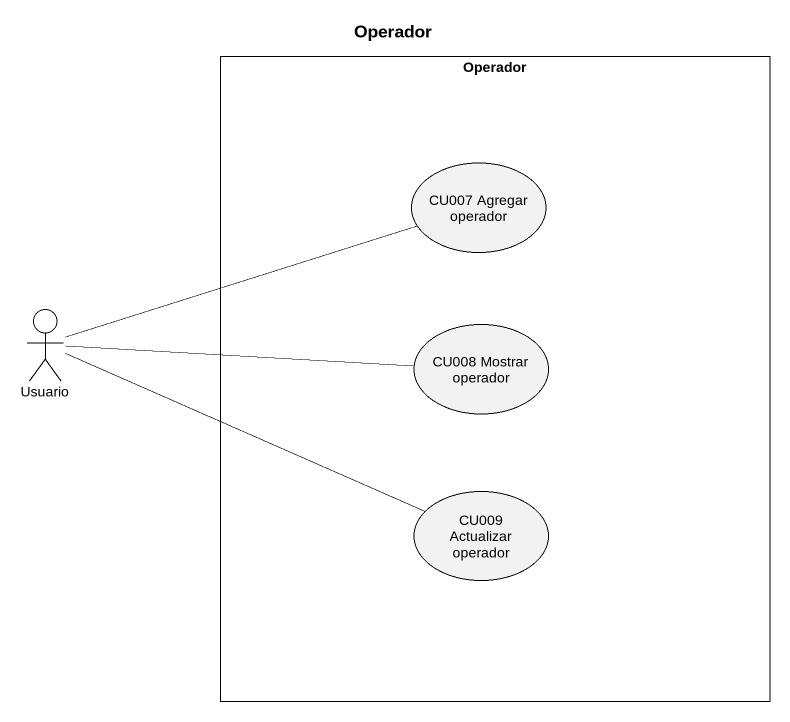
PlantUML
@startuml
title Operador
rectangle Operador {
  usecase "CU007 Agregar operador" as CU007_Agregar_operador
  usecase "CU008 Mostrar operador" as CU008_Mostrar_operador
  usecase "CU009 Actualizar operador" as CU009_Actualizar_operador
}
actor Usuario
Usuario -right- CU007_Agregar_operador
Usuario -right- CU008_Mostrar_operador
Usuario -right- CU009_Actualizar_operador
@enduml
